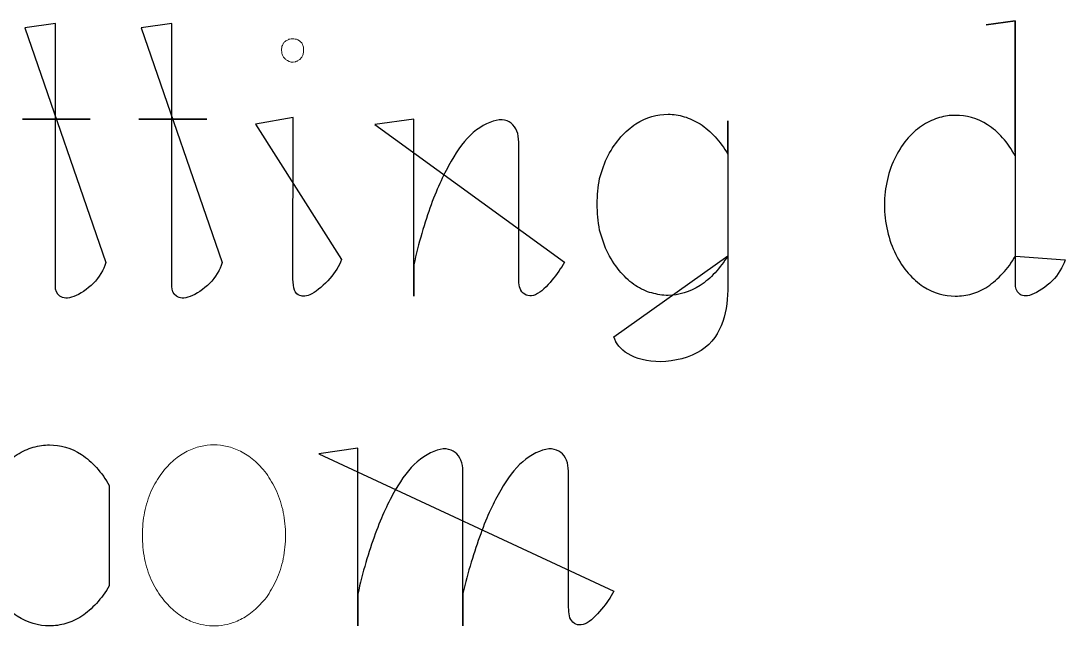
# Model space of a CAD drawing. Header units: centimetres. Extents: x -9.8 to 9.8, y -7 to 7.
# Drawn here: x -6.752 to -5.682, y 4.653 to 5.274 of the extents above; entities that cross this region are included whole.
import ezdxf

# ---------------------------------------------------------------- set-up
doc = ezdxf.new("R2010")
doc.units = ezdxf.units.CM
doc.header["$MEASUREMENT"] = 0
doc.layers.add('Layer 1', color=7, linetype='Continuous')

msp = doc.modelspace()

# ---------------------------------------------------------------- linework, layer by layer
at = {"layer": 'Layer 1', "color": 7}
for points, knots in [([(-6.74821, 5.26697), (-6.74821, 5.26697), (-6.71696, 5.27136), (-6.71696, 5.27136), (-6.71696, 5.27136), (-6.71696, 5.27136), (-6.71696, 5.17344), (-6.71696, 5.17344), (-6.71696, 5.17344), (-6.71696, 5.17344), (-6.68114, 5.17344), (-6.68114, 5.17344), (-6.68114, 5.17344), (-6.68114, 5.17344), (-6.75049, 5.17344), (-6.75049, 5.17344), (-6.75049, 5.17344), (-6.75049, 5.17344), (-6.71696, 5.17344), (-6.71696, 5.17344), (-6.71696, 5.17344), (-6.71696, 5.17344), (-6.71696, 5.0018), (-6.71696, 5.0018), (-6.71696, 5.0018), (-6.71696, 4.99799), (-6.71543, 4.99418), (-6.71238, 4.99188), (-6.71238, 4.99188), (-6.70894, 4.9896), (-6.70439, 4.98902), (-6.69809, 4.99148), (-6.69809, 4.99148), (-6.692, 4.99376), (-6.68417, 4.99891), (-6.67809, 5.005), (-6.67809, 5.005), (-6.672, 5.0113), (-6.6678, 5.01852), (-6.66513, 5.02635), (-6.66513, 5.02635), (-6.66513, 5.02635), (-6.74821, 5.26697), (-6.74821, 5.26697)], [0, 0, 0, 0, 0.0833333, 0.0833333, 0.0833333, 0.0833333, 0.1666667, 0.1666667, 0.1666667, 0.1666667, 0.25, 0.25, 0.25, 0.25, 0.3333333, 0.3333333, 0.3333333, 0.3333333, 0.4166667, 0.4166667, 0.4166667, 0.4166667, 0.5, 0.5, 0.5, 0.5, 0.5833333, 0.5833333, 0.5833333, 0.5833333, 0.6666667, 0.6666667, 0.6666667, 0.6666667, 0.75, 0.75, 0.75, 0.75, 0.8333333, 0.8333333, 0.8333333, 0.8333333, 1, 1, 1, 1]), ([(-6.74821, 5.26697), (-6.74821, 5.26697), (-6.74821, 5.26697), (-6.74821, 5.26697), (-6.74821, 5.26697), (-6.74821, 5.26697), (-6.74821, 5.26697), (-6.74821, 5.26697)], [0, 0, 0, 0, 0.3333333, 0.3333333, 0.3333333, 0.3333333, 1, 1, 1, 1]), ([(-6.62896, 5.26697), (-6.62896, 5.26697), (-6.59771, 5.27136), (-6.59771, 5.27136), (-6.59771, 5.27136), (-6.59771, 5.27136), (-6.59771, 5.17344), (-6.59771, 5.17344), (-6.59771, 5.17344), (-6.59771, 5.17344), (-6.56189, 5.17344), (-6.56189, 5.17344), (-6.56189, 5.17344), (-6.56189, 5.17344), (-6.63142, 5.17344), (-6.63142, 5.17344), (-6.63142, 5.17344), (-6.63142, 5.17344), (-6.59772, 5.17344), (-6.59772, 5.17344), (-6.59772, 5.17344), (-6.59772, 5.17344), (-6.59772, 5.0018), (-6.59772, 5.0018), (-6.59772, 5.0018), (-6.59772, 4.99799), (-6.59619, 4.99418), (-6.59296, 4.99188), (-6.59296, 4.99188), (-6.58973, 4.9896), (-6.58497, 4.98902), (-6.57886, 4.99148), (-6.57886, 4.99148), (-6.57256, 4.99376), (-6.56494, 4.99891), (-6.55886, 5.005), (-6.55886, 5.005), (-6.55277, 5.0113), (-6.54857, 5.01852), (-6.5459, 5.02635), (-6.5459, 5.02635), (-6.5459, 5.02635), (-6.62896, 5.26697), (-6.62896, 5.26697)], [0, 0, 0, 0, 0.0833333, 0.0833333, 0.0833333, 0.0833333, 0.1666667, 0.1666667, 0.1666667, 0.1666667, 0.25, 0.25, 0.25, 0.25, 0.3333333, 0.3333333, 0.3333333, 0.3333333, 0.4166667, 0.4166667, 0.4166667, 0.4166667, 0.5, 0.5, 0.5, 0.5, 0.5833333, 0.5833333, 0.5833333, 0.5833333, 0.6666667, 0.6666667, 0.6666667, 0.6666667, 0.75, 0.75, 0.75, 0.75, 0.8333333, 0.8333333, 0.8333333, 0.8333333, 1, 1, 1, 1]), ([(-6.62896, 5.26697), (-6.62896, 5.26697), (-6.62896, 5.26697), (-6.62896, 5.26697), (-6.62896, 5.26697), (-6.62896, 5.26697), (-6.62896, 5.26697), (-6.62896, 5.26697)], [0, 0, 0, 0, 0.3333333, 0.3333333, 0.3333333, 0.3333333, 1, 1, 1, 1]), ([(-5.73303, 5.03284), (-5.73703, 5.02636), (-5.74142, 5.02027), (-5.74618, 5.01514), (-5.74618, 5.01514), (-5.75094, 5.01001), (-5.75626, 5.00543), (-5.76142, 5.0018), (-5.76142, 5.0018), (-5.76674, 4.99836), (-5.77227, 4.99587), (-5.7778, 4.99418), (-5.7778, 4.99418), (-5.7833, 4.99265), (-5.78883, 4.9919), (-5.79476, 4.9919), (-5.79476, 4.9919), (-5.80563, 4.9919), (-5.81685, 4.99476), (-5.82752, 5.00182), (-5.82752, 5.00182), (-5.83286, 5.00544), (-5.838, 5.00981), (-5.84295, 5.01534), (-5.84295, 5.01534), (-5.84771, 5.02068), (-5.85208, 5.02735), (-5.8557, 5.03476), (-5.8557, 5.03476), (-5.85932, 5.04201), (-5.86237, 5.05019), (-5.86427, 5.05876), (-5.86427, 5.05876), (-5.86618, 5.06754), (-5.86731, 5.07649), (-5.86731, 5.08564), (-5.86731, 5.08564), (-5.86731, 5.0944), (-5.86617, 5.10316), (-5.86427, 5.11154), (-5.86427, 5.11154), (-5.86236, 5.11993), (-5.85969, 5.12792), (-5.8557, 5.13498), (-5.8557, 5.13498), (-5.85208, 5.14241), (-5.84768, 5.14887), (-5.84295, 5.15422), (-5.84295, 5.15422), (-5.83798, 5.15975), (-5.83284, 5.16414), (-5.82734, 5.16756), (-5.82734, 5.16756), (-5.822, 5.171), (-5.81647, 5.17346), (-5.81094, 5.17499), (-5.81094, 5.17499), (-5.80562, 5.17671), (-5.80009, 5.17727), (-5.79475, 5.17727), (-5.79475, 5.17727), (-5.78351, 5.17727), (-5.77226, 5.17441), (-5.7616, 5.16756), (-5.7616, 5.16756), (-5.75626, 5.16415), (-5.75094, 5.15975), (-5.74617, 5.15422), (-5.74617, 5.15422), (-5.74141, 5.14909), (-5.73702, 5.1426), (-5.73342, 5.13575), (-5.73342, 5.13575), (-5.73342, 5.13575), (-5.73323, 5.27423), (-5.73323, 5.27423), (-5.73323, 5.27423), (-5.73323, 5.27423), (-5.76297, 5.27002), (-5.76297, 5.27002), (-5.76297, 5.27002), (-5.76297, 5.27002), (-5.73323, 5.27423), (-5.73323, 5.27423), (-5.73323, 5.27423), (-5.73323, 5.27423), (-5.73304, 5.00449), (-5.73304, 5.00449), (-5.73304, 5.00449), (-5.73304, 5.00068), (-5.73209, 4.99668), (-5.72942, 4.99457), (-5.72942, 4.99457), (-5.72656, 4.99211), (-5.72257, 4.99095), (-5.71627, 4.99343), (-5.71627, 4.99343), (-5.71018, 4.99571), (-5.7018, 5.00124), (-5.6955, 5.00753), (-5.6955, 5.00753), (-5.68902, 5.0138), (-5.68484, 5.02126), (-5.68216, 5.02904), (-5.68216, 5.02904), (-5.68216, 5.02904), (-5.73303, 5.03284), (-5.73303, 5.03284)], [0, 0, 0, 0, 0.0357143, 0.0357143, 0.0357143, 0.0357143, 0.0714286, 0.0714286, 0.0714286, 0.0714286, 0.1071429, 0.1071429, 0.1071429, 0.1071429, 0.1428571, 0.1428571, 0.1428571, 0.1428571, 0.1785714, 0.1785714, 0.1785714, 0.1785714, 0.2142857, 0.2142857, 0.2142857, 0.2142857, 0.25, 0.25, 0.25, 0.25, 0.2857143, 0.2857143, 0.2857143, 0.2857143, 0.3214286, 0.3214286, 0.3214286, 0.3214286, 0.3571429, 0.3571429, 0.3571429, 0.3571429, 0.3928571, 0.3928571, 0.3928571, 0.3928571, 0.4285714, 0.4285714, 0.4285714, 0.4285714, 0.4642857, 0.4642857, 0.4642857, 0.4642857, 0.5, 0.5, 0.5, 0.5, 0.5357143, 0.5357143, 0.5357143, 0.5357143, 0.5714286, 0.5714286, 0.5714286, 0.5714286, 0.6071429, 0.6071429, 0.6071429, 0.6071429, 0.6428571, 0.6428571, 0.6428571, 0.6428571, 0.6785714, 0.6785714, 0.6785714, 0.6785714, 0.7142857, 0.7142857, 0.7142857, 0.7142857, 0.75, 0.75, 0.75, 0.75, 0.7857143, 0.7857143, 0.7857143, 0.7857143, 0.8214286, 0.8214286, 0.8214286, 0.8214286, 0.8571429, 0.8571429, 0.8571429, 0.8571429, 0.8928571, 0.8928571, 0.8928571, 0.8928571, 0.9285714, 0.9285714, 0.9285714, 0.9285714, 1, 1, 1, 1]), ([(-6.51199, 5.16828), (-6.51199, 5.16828), (-6.47333, 5.17513), (-6.47333, 5.17513), (-6.47333, 5.17513), (-6.47333, 5.17513), (-6.47352, 5.00939), (-6.47352, 5.00939), (-6.47352, 5.00939), (-6.47352, 5.00521), (-6.47296, 5.00103), (-6.4718, 4.99796), (-6.4718, 4.99796), (-6.47066, 4.99471), (-6.46894, 4.99338), (-6.46627, 4.99243), (-6.46627, 4.99243), (-6.4636, 4.99148), (-6.45979, 4.99129), (-6.45407, 4.99415), (-6.45407, 4.99415), (-6.44854, 4.99738), (-6.44111, 5.00368), (-6.43579, 5.00997), (-6.43579, 5.00997), (-6.43007, 5.01645), (-6.42626, 5.02272), (-6.42359, 5.02939), (-6.42359, 5.02939), (-6.42359, 5.02939), (-6.51199, 5.16828), (-6.51199, 5.16828)], [0, 0, 0, 0, 0.1111111, 0.1111111, 0.1111111, 0.1111111, 0.2222222, 0.2222222, 0.2222222, 0.2222222, 0.3333333, 0.3333333, 0.3333333, 0.3333333, 0.4444444, 0.4444444, 0.4444444, 0.4444444, 0.5555556, 0.5555556, 0.5555556, 0.5555556, 0.6666667, 0.6666667, 0.6666667, 0.6666667, 0.7777778, 0.7777778, 0.7777778, 0.7777778, 1, 1, 1, 1]), ([(-6.38967, 5.16791), (-6.38967, 5.16791), (-6.34966, 5.17341), (-6.34966, 5.17341), (-6.34966, 5.17341), (-6.34966, 5.17341), (-6.34966, 4.99188), (-6.34966, 4.99188), (-6.34966, 4.99188), (-6.34966, 4.99188), (-6.34966, 5.02387), (-6.34966, 5.02387), (-6.34966, 5.02387), (-6.3449, 5.04596), (-6.33842, 5.06769), (-6.33193, 5.0856), (-6.33193, 5.0856), (-6.32526, 5.1037), (-6.31822, 5.11817), (-6.31135, 5.13037), (-6.31135, 5.13037), (-6.30431, 5.14254), (-6.29743, 5.15228), (-6.28868, 5.15971), (-6.28868, 5.15971), (-6.28011, 5.16693), (-6.27, 5.17188), (-6.26201, 5.17265), (-6.26201, 5.17265), (-6.2542, 5.17342), (-6.24849, 5.16961), (-6.24505, 5.16352), (-6.24505, 5.16352), (-6.24161, 5.15743), (-6.24201, 5.14905), (-6.24201, 5.14066), (-6.24201, 5.14066), (-6.24201, 5.14066), (-6.24201, 5.01207), (-6.24201, 5.01207), (-6.24201, 5.01207), (-6.24201, 5.00635), (-6.24201, 5.00027), (-6.23878, 4.99625), (-6.23878, 4.99625), (-6.23555, 4.99223), (-6.23039, 4.99091), (-6.22486, 4.99339), (-6.22486, 4.99339), (-6.21914, 4.99567), (-6.21324, 5.00215), (-6.20809, 5.00826), (-6.20809, 5.00826), (-6.20294, 5.01437), (-6.19875, 5.02046), (-6.19534, 5.02673), (-6.19534, 5.02673), (-6.19534, 5.02673), (-6.38967, 5.16791), (-6.38967, 5.16791)], [0, 0, 0, 0, 0.0625, 0.0625, 0.0625, 0.0625, 0.125, 0.125, 0.125, 0.125, 0.1875, 0.1875, 0.1875, 0.1875, 0.25, 0.25, 0.25, 0.25, 0.3125, 0.3125, 0.3125, 0.3125, 0.375, 0.375, 0.375, 0.375, 0.4375, 0.4375, 0.4375, 0.4375, 0.5, 0.5, 0.5, 0.5, 0.5625, 0.5625, 0.5625, 0.5625, 0.625, 0.625, 0.625, 0.625, 0.6875, 0.6875, 0.6875, 0.6875, 0.75, 0.75, 0.75, 0.75, 0.8125, 0.8125, 0.8125, 0.8125, 0.875, 0.875, 0.875, 0.875, 1, 1, 1, 1]), ([(-6.14451, 4.95018), (-6.1426, 4.94333), (-6.13803, 4.93722), (-6.13004, 4.93264), (-6.13004, 4.93264), (-6.12205, 4.92788), (-6.11041, 4.92444), (-6.0967, 4.92465), (-6.0967, 4.92465), (-6.08278, 4.92484), (-6.06641, 4.92883), (-6.05498, 4.93627), (-6.05498, 4.93627), (-6.04355, 4.94349), (-6.03725, 4.95418), (-6.03289, 4.9658), (-6.03289, 4.9658), (-6.02889, 4.97742), (-6.02794, 4.99017), (-6.02776, 5.00255), (-6.02776, 5.00255), (-6.02776, 5.00255), (-6.02776, 5.17154), (-6.02776, 5.17154), (-6.02776, 5.17154), (-6.02776, 5.17154), (-6.02776, 5.13744), (-6.02776, 5.13744), (-6.02776, 5.13744), (-6.03157, 5.14392), (-6.03615, 5.15003), (-6.04091, 5.15535), (-6.04091, 5.15535), (-6.04567, 5.16051), (-6.05081, 5.16488), (-6.05615, 5.1685), (-6.05615, 5.1685), (-6.06168, 5.17154), (-6.067, 5.1744), (-6.07253, 5.17593), (-6.07253, 5.17593), (-6.07806, 5.17765), (-6.08359, 5.17842), (-6.08909, 5.17842), (-6.08909, 5.17842), (-6.10012, 5.17842), (-6.11137, 5.17538), (-6.12206, 5.1685), (-6.12206, 5.1685), (-6.1274, 5.16488), (-6.13272, 5.16051), (-6.13749, 5.15516), (-6.13749, 5.15516), (-6.14225, 5.14963), (-6.14662, 5.14336), (-6.15045, 5.13611), (-6.15045, 5.13611), (-6.15407, 5.12889), (-6.15693, 5.12087), (-6.15921, 5.11248), (-6.15921, 5.11248), (-6.16074, 5.10409), (-6.1617, 5.09533), (-6.1617, 5.08639), (-6.1617, 5.08639), (-6.1617, 5.07745), (-6.16075, 5.06848), (-6.15921, 5.05972), (-6.15921, 5.05972), (-6.15693, 5.05115), (-6.15405, 5.04276), (-6.15045, 5.03554), (-6.15045, 5.03554), (-6.14664, 5.02829), (-6.14225, 5.02162), (-6.13749, 5.01628), (-6.13749, 5.01628), (-6.13273, 5.01078), (-6.12757, 5.0062), (-6.12225, 5.00255), (-6.12225, 5.00255), (-6.11712, 4.99932), (-6.1114, 4.99665), (-6.10587, 4.99512), (-6.10587, 4.99512), (-6.10015, 4.99359), (-6.09463, 4.99266), (-6.0891, 4.99266), (-6.0891, 4.99266), (-6.07807, 4.99285), (-6.06701, 4.99589), (-6.05613, 5.00295), (-6.05613, 5.00295), (-6.05079, 5.0062), (-6.04565, 5.01076), (-6.04089, 5.01591), (-6.04089, 5.01591), (-6.03613, 5.02125), (-6.03155, 5.02715), (-6.02774, 5.03324), (-6.02774, 5.03324), (-6.02774, 5.03324), (-6.14451, 4.95018), (-6.14451, 4.95018)], [0, 0, 0, 0, 0.037037, 0.037037, 0.037037, 0.037037, 0.0740741, 0.0740741, 0.0740741, 0.0740741, 0.1111111, 0.1111111, 0.1111111, 0.1111111, 0.1481481, 0.1481481, 0.1481481, 0.1481481, 0.1851852, 0.1851852, 0.1851852, 0.1851852, 0.2222222, 0.2222222, 0.2222222, 0.2222222, 0.2592593, 0.2592593, 0.2592593, 0.2592593, 0.2962963, 0.2962963, 0.2962963, 0.2962963, 0.3333333, 0.3333333, 0.3333333, 0.3333333, 0.3703704, 0.3703704, 0.3703704, 0.3703704, 0.4074074, 0.4074074, 0.4074074, 0.4074074, 0.4444444, 0.4444444, 0.4444444, 0.4444444, 0.4814815, 0.4814815, 0.4814815, 0.4814815, 0.5185185, 0.5185185, 0.5185185, 0.5185185, 0.5555556, 0.5555556, 0.5555556, 0.5555556, 0.5925926, 0.5925926, 0.5925926, 0.5925926, 0.6296296, 0.6296296, 0.6296296, 0.6296296, 0.6666667, 0.6666667, 0.6666667, 0.6666667, 0.7037037, 0.7037037, 0.7037037, 0.7037037, 0.7407407, 0.7407407, 0.7407407, 0.7407407, 0.7777778, 0.7777778, 0.7777778, 0.7777778, 0.8148148, 0.8148148, 0.8148148, 0.8148148, 0.8518519, 0.8518519, 0.8518519, 0.8518519, 0.8888889, 0.8888889, 0.8888889, 0.8888889, 0.9259259, 0.9259259, 0.9259259, 0.9259259, 1, 1, 1, 1]), ([(-6.51199, 5.16828), (-6.51199, 5.16828), (-6.51199, 5.16828), (-6.51199, 5.16828), (-6.51199, 5.16828), (-6.51199, 5.16828), (-6.51199, 5.16828), (-6.51199, 5.16828)], [0, 0, 0, 0, 0.3333333, 0.3333333, 0.3333333, 0.3333333, 1, 1, 1, 1]), ([(-6.38967, 5.16791), (-6.38967, 5.16791), (-6.38967, 5.16791), (-6.38967, 5.16791), (-6.38967, 5.16791), (-6.38967, 5.16791), (-6.38967, 5.16791), (-6.38967, 5.16791)], [0, 0, 0, 0, 0.3333333, 0.3333333, 0.3333333, 0.3333333, 1, 1, 1, 1]), ([(-5.73303, 5.03284), (-5.73303, 5.03284), (-5.73303, 5.03284), (-5.73303, 5.03284), (-5.73303, 5.03284), (-5.73303, 5.03284), (-5.73303, 5.03284), (-5.73303, 5.03284)], [0, 0, 0, 0, 0.3333333, 0.3333333, 0.3333333, 0.3333333, 1, 1, 1, 1]), ([(-6.14451, 4.95018), (-6.14451, 4.95018), (-6.14451, 4.95018), (-6.14451, 4.95018), (-6.14451, 4.95018), (-6.14451, 4.95018), (-6.14451, 4.95018), (-6.14451, 4.95018)], [0, 0, 0, 0, 0.3333333, 0.3333333, 0.3333333, 0.3333333, 1, 1, 1, 1]), ([(-6.66172, 4.79757), (-6.66534, 4.80424), (-6.66992, 4.81072), (-6.67487, 4.81606), (-6.67487, 4.81606), (-6.67963, 4.82138), (-6.68479, 4.82577), (-6.69011, 4.8294), (-6.69011, 4.8294), (-6.70077, 4.83607), (-6.71202, 4.83932), (-6.72308, 4.83932), (-6.72308, 4.83932), (-6.7284, 4.83932), (-6.73393, 4.83837), (-6.73964, 4.83683), (-6.73964, 4.83683), (-6.74517, 4.8353), (-6.75049, 4.83262), (-6.75602, 4.8294), (-6.75602, 4.8294), (-6.76134, 4.82578), (-6.7665, 4.82138), (-6.77126, 4.81606), (-6.77126, 4.81606), (-6.77602, 4.81053), (-6.78041, 4.80405), (-6.78422, 4.79701), (-6.78422, 4.79701), (-6.78784, 4.78979), (-6.7907, 4.78158), (-6.79298, 4.7732), (-6.79298, 4.7732), (-6.7947, 4.765), (-6.79547, 4.75624), (-6.79547, 4.74711), (-6.79547, 4.74711), (-6.79547, 4.73833), (-6.79452, 4.72938), (-6.79298, 4.72063), (-6.79298, 4.72063), (-6.7907, 4.71206), (-6.78785, 4.70386), (-6.78422, 4.69642), (-6.78422, 4.69642), (-6.78041, 4.68899), (-6.77602, 4.68253), (-6.77126, 4.677), (-6.77126, 4.677), (-6.7665, 4.6715), (-6.76134, 4.6671), (-6.75602, 4.66366), (-6.75602, 4.66366), (-6.74517, 4.65681), (-6.73411, 4.65358), (-6.72305, 4.65358), (-6.72305, 4.65358), (-6.71752, 4.65358), (-6.71181, 4.65453), (-6.70628, 4.65604), (-6.70628, 4.65604), (-6.70075, 4.65776), (-6.69541, 4.66004), (-6.6899, 4.66366), (-6.6899, 4.66366), (-6.68458, 4.6671), (-6.67961, 4.67165), (-6.67485, 4.67681), (-6.67485, 4.67681), (-6.6699, 4.68213), (-6.66551, 4.68824), (-6.6617, 4.69472), (-6.6617, 4.69472), (-6.6617, 4.69472), (-6.66172, 4.79757), (-6.66172, 4.79757)], [0, 0, 0, 0, 0.05, 0.05, 0.05, 0.05, 0.1, 0.1, 0.1, 0.1, 0.15, 0.15, 0.15, 0.15, 0.2, 0.2, 0.2, 0.2, 0.25, 0.25, 0.25, 0.25, 0.3, 0.3, 0.3, 0.3, 0.35, 0.35, 0.35, 0.35, 0.4, 0.4, 0.4, 0.4, 0.45, 0.45, 0.45, 0.45, 0.5, 0.5, 0.5, 0.5, 0.55, 0.55, 0.55, 0.55, 0.6, 0.6, 0.6, 0.6, 0.65, 0.65, 0.65, 0.65, 0.7, 0.7, 0.7, 0.7, 0.75, 0.75, 0.75, 0.75, 0.8, 0.8, 0.8, 0.8, 0.85, 0.85, 0.85, 0.85, 0.9, 0.9, 0.9, 0.9, 1, 1, 1, 1]), ([(-6.44704, 4.83017), (-6.44704, 4.83017), (-6.40703, 4.83589), (-6.40703, 4.83589), (-6.40703, 4.83589), (-6.40703, 4.83589), (-6.40703, 4.65359), (-6.40703, 4.65359), (-6.40703, 4.65359), (-6.40703, 4.65359), (-6.40703, 4.68635), (-6.40703, 4.68635), (-6.40703, 4.68635), (-6.40227, 4.70844), (-6.39579, 4.72979), (-6.38912, 4.74808), (-6.38912, 4.74808), (-6.38264, 4.76618), (-6.3756, 4.78065), (-6.36872, 4.79285), (-6.36872, 4.79285), (-6.36168, 4.80502), (-6.35462, 4.81476), (-6.34605, 4.82201), (-6.34605, 4.82201), (-6.33748, 4.82944), (-6.32737, 4.83439), (-6.31938, 4.83516), (-6.31938, 4.83516), (-6.31157, 4.83556), (-6.30586, 4.83212), (-6.30242, 4.82582), (-6.30242, 4.82582), (-6.29898, 4.81992), (-6.29919, 4.81135), (-6.29938, 4.80333), (-6.29938, 4.80333), (-6.29938, 4.80333), (-6.29938, 4.6536), (-6.29938, 4.6536), (-6.29938, 4.6536), (-6.29938, 4.6536), (-6.29938, 4.68694), (-6.29938, 4.68694), (-6.29938, 4.68694), (-6.29425, 4.70866), (-6.28776, 4.73017), (-6.2811, 4.74809), (-6.2811, 4.74809), (-6.27462, 4.76619), (-6.26758, 4.78066), (-6.26052, 4.79286), (-6.26052, 4.79286), (-6.25367, 4.80503), (-6.2466, 4.81477), (-6.23803, 4.82202), (-6.23803, 4.82202), (-6.22946, 4.82945), (-6.21917, 4.8344), (-6.21136, 4.83517), (-6.21136, 4.83517), (-6.20355, 4.83557), (-6.19765, 4.83213), (-6.19421, 4.82583), (-6.19421, 4.82583), (-6.19077, 4.81993), (-6.19098, 4.81136), (-6.19098, 4.80334), (-6.19098, 4.80334), (-6.19098, 4.80334), (-6.19098, 4.67475), (-6.19098, 4.67475), (-6.19098, 4.67475), (-6.19098, 4.66903), (-6.19098, 4.66258), (-6.18773, 4.65877), (-6.18773, 4.65877), (-6.18469, 4.65477), (-6.17974, 4.65343), (-6.17402, 4.65573), (-6.17402, 4.65573), (-6.16849, 4.65819), (-6.1624, 4.66449), (-6.15725, 4.67078), (-6.15725, 4.67078), (-6.15212, 4.67687), (-6.1481, 4.68279), (-6.14468, 4.68925), (-6.14468, 4.68925), (-6.14468, 4.68925), (-6.44704, 4.83017), (-6.44704, 4.83017)], [0, 0, 0, 0, 0.0416667, 0.0416667, 0.0416667, 0.0416667, 0.0833333, 0.0833333, 0.0833333, 0.0833333, 0.125, 0.125, 0.125, 0.125, 0.1666667, 0.1666667, 0.1666667, 0.1666667, 0.2083333, 0.2083333, 0.2083333, 0.2083333, 0.25, 0.25, 0.25, 0.25, 0.2916667, 0.2916667, 0.2916667, 0.2916667, 0.3333333, 0.3333333, 0.3333333, 0.3333333, 0.375, 0.375, 0.375, 0.375, 0.4166667, 0.4166667, 0.4166667, 0.4166667, 0.4583333, 0.4583333, 0.4583333, 0.4583333, 0.5, 0.5, 0.5, 0.5, 0.5416667, 0.5416667, 0.5416667, 0.5416667, 0.5833333, 0.5833333, 0.5833333, 0.5833333, 0.625, 0.625, 0.625, 0.625, 0.6666667, 0.6666667, 0.6666667, 0.6666667, 0.7083333, 0.7083333, 0.7083333, 0.7083333, 0.75, 0.75, 0.75, 0.75, 0.7916667, 0.7916667, 0.7916667, 0.7916667, 0.8333333, 0.8333333, 0.8333333, 0.8333333, 0.875, 0.875, 0.875, 0.875, 0.9166667, 0.9166667, 0.9166667, 0.9166667, 1, 1, 1, 1]), ([(-6.44704, 4.83017), (-6.44704, 4.83017), (-6.44704, 4.83017), (-6.44704, 4.83017), (-6.44704, 4.83017), (-6.44704, 4.83017), (-6.44704, 4.83017), (-6.44704, 4.83017)], [0, 0, 0, 0, 0.3333333, 0.3333333, 0.3333333, 0.3333333, 1, 1, 1, 1]), ([(-6.66172, 4.79757), (-6.66172, 4.79757), (-6.66172, 4.79757), (-6.66172, 4.79757), (-6.66172, 4.79757), (-6.66172, 4.79757), (-6.66172, 4.79757), (-6.66172, 4.79757)], [0, 0, 0, 0, 0.3333333, 0.3333333, 0.3333333, 0.3333333, 1, 1, 1, 1])]:
    msp.add_open_spline(points, degree=3, knots=knots, dxfattribs=at)
at = {"layer": 'Layer 1', "color": 9, "lineweight": 0}
for points, knots in [([(-6.74821, 5.26697), (-6.74821, 5.26697), (-6.71696, 5.27136), (-6.71696, 5.27136), (-6.71696, 5.27136), (-6.71696, 5.27136), (-6.71696, 5.17344), (-6.71696, 5.17344), (-6.71696, 5.17344), (-6.71696, 5.17344), (-6.68114, 5.17344), (-6.68114, 5.17344), (-6.68114, 5.17344), (-6.68114, 5.17344), (-6.75049, 5.17344), (-6.75049, 5.17344), (-6.75049, 5.17344), (-6.75049, 5.17344), (-6.71696, 5.17344), (-6.71696, 5.17344), (-6.71696, 5.17344), (-6.71696, 5.17344), (-6.71696, 5.0018), (-6.71696, 5.0018), (-6.71696, 5.0018), (-6.71696, 4.99799), (-6.71543, 4.99418), (-6.71238, 4.99188), (-6.71238, 4.99188), (-6.70894, 4.9896), (-6.70439, 4.98902), (-6.69809, 4.99148), (-6.69809, 4.99148), (-6.692, 4.99376), (-6.68417, 4.99891), (-6.67809, 5.005), (-6.67809, 5.005), (-6.672, 5.0113), (-6.6678, 5.01852), (-6.66513, 5.02635)], [0, 0, 0, 0, 0.0909091, 0.0909091, 0.0909091, 0.0909091, 0.1818182, 0.1818182, 0.1818182, 0.1818182, 0.2727273, 0.2727273, 0.2727273, 0.2727273, 0.3636364, 0.3636364, 0.3636364, 0.3636364, 0.4545455, 0.4545455, 0.4545455, 0.4545455, 0.5454545, 0.5454545, 0.5454545, 0.5454545, 0.6363636, 0.6363636, 0.6363636, 0.6363636, 0.7272727, 0.7272727, 0.7272727, 0.7272727, 0.8181818, 0.8181818, 0.8181818, 0.8181818, 1, 1, 1, 1]), ([(-6.74821, 5.26697), (-6.74821, 5.26697), (-6.74821, 5.26697), (-6.74821, 5.26697), (-6.74821, 5.26697), (-6.74821, 5.26697), (-6.74821, 5.26697), (-6.74821, 5.26697)], [0, 0, 0, 0, 0.3333333, 0.3333333, 0.3333333, 0.3333333, 1, 1, 1, 1]), ([(-6.62896, 5.26697), (-6.62896, 5.26697), (-6.59771, 5.27136), (-6.59771, 5.27136), (-6.59771, 5.27136), (-6.59771, 5.27136), (-6.59771, 5.17344), (-6.59771, 5.17344), (-6.59771, 5.17344), (-6.59771, 5.17344), (-6.56189, 5.17344), (-6.56189, 5.17344), (-6.56189, 5.17344), (-6.56189, 5.17344), (-6.63142, 5.17344), (-6.63142, 5.17344), (-6.63142, 5.17344), (-6.63142, 5.17344), (-6.59772, 5.17344), (-6.59772, 5.17344), (-6.59772, 5.17344), (-6.59772, 5.17344), (-6.59772, 5.0018), (-6.59772, 5.0018), (-6.59772, 5.0018), (-6.59772, 4.99799), (-6.59619, 4.99418), (-6.59296, 4.99188), (-6.59296, 4.99188), (-6.58973, 4.9896), (-6.58497, 4.98902), (-6.57886, 4.99148), (-6.57886, 4.99148), (-6.57256, 4.99376), (-6.56494, 4.99891), (-6.55886, 5.005), (-6.55886, 5.005), (-6.55277, 5.0113), (-6.54857, 5.01852), (-6.5459, 5.02635)], [0, 0, 0, 0, 0.0909091, 0.0909091, 0.0909091, 0.0909091, 0.1818182, 0.1818182, 0.1818182, 0.1818182, 0.2727273, 0.2727273, 0.2727273, 0.2727273, 0.3636364, 0.3636364, 0.3636364, 0.3636364, 0.4545455, 0.4545455, 0.4545455, 0.4545455, 0.5454545, 0.5454545, 0.5454545, 0.5454545, 0.6363636, 0.6363636, 0.6363636, 0.6363636, 0.7272727, 0.7272727, 0.7272727, 0.7272727, 0.8181818, 0.8181818, 0.8181818, 0.8181818, 1, 1, 1, 1]), ([(-6.62896, 5.26697), (-6.62896, 5.26697), (-6.62896, 5.26697), (-6.62896, 5.26697), (-6.62896, 5.26697), (-6.62896, 5.26697), (-6.62896, 5.26697), (-6.62896, 5.26697)], [0, 0, 0, 0, 0.3333333, 0.3333333, 0.3333333, 0.3333333, 1, 1, 1, 1]), ([(-5.73303, 5.03284), (-5.73703, 5.02636), (-5.74142, 5.02027), (-5.74618, 5.01514), (-5.74618, 5.01514), (-5.75094, 5.01001), (-5.75626, 5.00543), (-5.76142, 5.0018), (-5.76142, 5.0018), (-5.76674, 4.99836), (-5.77227, 4.99587), (-5.7778, 4.99418), (-5.7778, 4.99418), (-5.7833, 4.99265), (-5.78883, 4.9919), (-5.79476, 4.9919), (-5.79476, 4.9919), (-5.80563, 4.9919), (-5.81685, 4.99476), (-5.82752, 5.00182), (-5.82752, 5.00182), (-5.83286, 5.00544), (-5.838, 5.00981), (-5.84295, 5.01534), (-5.84295, 5.01534), (-5.84771, 5.02068), (-5.85208, 5.02735), (-5.8557, 5.03476), (-5.8557, 5.03476), (-5.85932, 5.04201), (-5.86237, 5.05019), (-5.86427, 5.05876), (-5.86427, 5.05876), (-5.86618, 5.06754), (-5.86731, 5.07649), (-5.86731, 5.08564), (-5.86731, 5.08564), (-5.86731, 5.0944), (-5.86617, 5.10316), (-5.86427, 5.11154), (-5.86427, 5.11154), (-5.86236, 5.11993), (-5.85969, 5.12792), (-5.8557, 5.13498), (-5.8557, 5.13498), (-5.85208, 5.14241), (-5.84768, 5.14887), (-5.84295, 5.15422), (-5.84295, 5.15422), (-5.83798, 5.15975), (-5.83284, 5.16414), (-5.82734, 5.16756), (-5.82734, 5.16756), (-5.822, 5.171), (-5.81647, 5.17346), (-5.81094, 5.17499), (-5.81094, 5.17499), (-5.80562, 5.17671), (-5.80009, 5.17727), (-5.79475, 5.17727), (-5.79475, 5.17727), (-5.78351, 5.17727), (-5.77226, 5.17441), (-5.7616, 5.16756), (-5.7616, 5.16756), (-5.75626, 5.16415), (-5.75094, 5.15975), (-5.74617, 5.15422), (-5.74617, 5.15422), (-5.74141, 5.14909), (-5.73702, 5.1426), (-5.73342, 5.13575), (-5.73342, 5.13575), (-5.73342, 5.13575), (-5.73323, 5.27423), (-5.73323, 5.27423), (-5.73323, 5.27423), (-5.73323, 5.27423), (-5.76297, 5.27002), (-5.76297, 5.27002), (-5.76297, 5.27002), (-5.76297, 5.27002), (-5.73323, 5.27423), (-5.73323, 5.27423), (-5.73323, 5.27423), (-5.73323, 5.27423), (-5.73304, 5.00449), (-5.73304, 5.00449), (-5.73304, 5.00449), (-5.73304, 5.00068), (-5.73209, 4.99668), (-5.72942, 4.99457), (-5.72942, 4.99457), (-5.72656, 4.99211), (-5.72257, 4.99095), (-5.71627, 4.99343), (-5.71627, 4.99343), (-5.71018, 4.99571), (-5.7018, 5.00124), (-5.6955, 5.00753), (-5.6955, 5.00753), (-5.68902, 5.0138), (-5.68484, 5.02126), (-5.68216, 5.02904)], [0, 0, 0, 0, 0.037037, 0.037037, 0.037037, 0.037037, 0.0740741, 0.0740741, 0.0740741, 0.0740741, 0.1111111, 0.1111111, 0.1111111, 0.1111111, 0.1481481, 0.1481481, 0.1481481, 0.1481481, 0.1851852, 0.1851852, 0.1851852, 0.1851852, 0.2222222, 0.2222222, 0.2222222, 0.2222222, 0.2592593, 0.2592593, 0.2592593, 0.2592593, 0.2962963, 0.2962963, 0.2962963, 0.2962963, 0.3333333, 0.3333333, 0.3333333, 0.3333333, 0.3703704, 0.3703704, 0.3703704, 0.3703704, 0.4074074, 0.4074074, 0.4074074, 0.4074074, 0.4444444, 0.4444444, 0.4444444, 0.4444444, 0.4814815, 0.4814815, 0.4814815, 0.4814815, 0.5185185, 0.5185185, 0.5185185, 0.5185185, 0.5555556, 0.5555556, 0.5555556, 0.5555556, 0.5925926, 0.5925926, 0.5925926, 0.5925926, 0.6296296, 0.6296296, 0.6296296, 0.6296296, 0.6666667, 0.6666667, 0.6666667, 0.6666667, 0.7037037, 0.7037037, 0.7037037, 0.7037037, 0.7407407, 0.7407407, 0.7407407, 0.7407407, 0.7777778, 0.7777778, 0.7777778, 0.7777778, 0.8148148, 0.8148148, 0.8148148, 0.8148148, 0.8518519, 0.8518519, 0.8518519, 0.8518519, 0.8888889, 0.8888889, 0.8888889, 0.8888889, 0.9259259, 0.9259259, 0.9259259, 0.9259259, 1, 1, 1, 1]), ([(-6.51199, 5.16828), (-6.51199, 5.16828), (-6.47333, 5.17513), (-6.47333, 5.17513), (-6.47333, 5.17513), (-6.47333, 5.17513), (-6.47352, 5.00939), (-6.47352, 5.00939), (-6.47352, 5.00939), (-6.47352, 5.00521), (-6.47296, 5.00103), (-6.4718, 4.99796), (-6.4718, 4.99796), (-6.47066, 4.99471), (-6.46894, 4.99338), (-6.46627, 4.99243), (-6.46627, 4.99243), (-6.4636, 4.99148), (-6.45979, 4.99129), (-6.45407, 4.99415), (-6.45407, 4.99415), (-6.44854, 4.99738), (-6.44111, 5.00368), (-6.43579, 5.00997), (-6.43579, 5.00997), (-6.43007, 5.01645), (-6.42626, 5.02272), (-6.42359, 5.02939)], [0, 0, 0, 0, 0.125, 0.125, 0.125, 0.125, 0.25, 0.25, 0.25, 0.25, 0.375, 0.375, 0.375, 0.375, 0.5, 0.5, 0.5, 0.5, 0.625, 0.625, 0.625, 0.625, 0.75, 0.75, 0.75, 0.75, 1, 1, 1, 1]), ([(-6.38967, 5.16791), (-6.38967, 5.16791), (-6.34966, 5.17341), (-6.34966, 5.17341), (-6.34966, 5.17341), (-6.34966, 5.17341), (-6.34966, 4.99188), (-6.34966, 4.99188), (-6.34966, 4.99188), (-6.34966, 4.99188), (-6.34966, 5.02387), (-6.34966, 5.02387), (-6.34966, 5.02387), (-6.3449, 5.04596), (-6.33842, 5.06769), (-6.33193, 5.0856), (-6.33193, 5.0856), (-6.32526, 5.1037), (-6.31822, 5.11817), (-6.31135, 5.13037), (-6.31135, 5.13037), (-6.30431, 5.14254), (-6.29743, 5.15228), (-6.28868, 5.15971), (-6.28868, 5.15971), (-6.28011, 5.16693), (-6.27, 5.17188), (-6.26201, 5.17265), (-6.26201, 5.17265), (-6.2542, 5.17342), (-6.24849, 5.16961), (-6.24505, 5.16352), (-6.24505, 5.16352), (-6.24161, 5.15743), (-6.24201, 5.14905), (-6.24201, 5.14066), (-6.24201, 5.14066), (-6.24201, 5.14066), (-6.24201, 5.01207), (-6.24201, 5.01207), (-6.24201, 5.01207), (-6.24201, 5.00635), (-6.24201, 5.00027), (-6.23878, 4.99625), (-6.23878, 4.99625), (-6.23555, 4.99223), (-6.23039, 4.99091), (-6.22486, 4.99339), (-6.22486, 4.99339), (-6.21914, 4.99567), (-6.21324, 5.00215), (-6.20809, 5.00826), (-6.20809, 5.00826), (-6.20294, 5.01437), (-6.19875, 5.02046), (-6.19534, 5.02673)], [0, 0, 0, 0, 0.0666667, 0.0666667, 0.0666667, 0.0666667, 0.1333333, 0.1333333, 0.1333333, 0.1333333, 0.2, 0.2, 0.2, 0.2, 0.2666667, 0.2666667, 0.2666667, 0.2666667, 0.3333333, 0.3333333, 0.3333333, 0.3333333, 0.4, 0.4, 0.4, 0.4, 0.4666667, 0.4666667, 0.4666667, 0.4666667, 0.5333333, 0.5333333, 0.5333333, 0.5333333, 0.6, 0.6, 0.6, 0.6, 0.6666667, 0.6666667, 0.6666667, 0.6666667, 0.7333333, 0.7333333, 0.7333333, 0.7333333, 0.8, 0.8, 0.8, 0.8, 0.8666667, 0.8666667, 0.8666667, 0.8666667, 1, 1, 1, 1]), ([(-6.14451, 4.95018), (-6.1426, 4.94333), (-6.13803, 4.93722), (-6.13004, 4.93264), (-6.13004, 4.93264), (-6.12205, 4.92788), (-6.11041, 4.92444), (-6.0967, 4.92465), (-6.0967, 4.92465), (-6.08278, 4.92484), (-6.06641, 4.92883), (-6.05498, 4.93627), (-6.05498, 4.93627), (-6.04355, 4.94349), (-6.03725, 4.95418), (-6.03289, 4.9658), (-6.03289, 4.9658), (-6.02889, 4.97742), (-6.02794, 4.99017), (-6.02776, 5.00255), (-6.02776, 5.00255), (-6.02776, 5.00255), (-6.02776, 5.17154), (-6.02776, 5.17154), (-6.02776, 5.17154), (-6.02776, 5.17154), (-6.02776, 5.13744), (-6.02776, 5.13744), (-6.02776, 5.13744), (-6.03157, 5.14392), (-6.03615, 5.15003), (-6.04091, 5.15535), (-6.04091, 5.15535), (-6.04567, 5.16051), (-6.05081, 5.16488), (-6.05615, 5.1685), (-6.05615, 5.1685), (-6.06168, 5.17154), (-6.067, 5.1744), (-6.07253, 5.17593), (-6.07253, 5.17593), (-6.07806, 5.17765), (-6.08359, 5.17842), (-6.08909, 5.17842), (-6.08909, 5.17842), (-6.10012, 5.17842), (-6.11137, 5.17538), (-6.12206, 5.1685), (-6.12206, 5.1685), (-6.1274, 5.16488), (-6.13272, 5.16051), (-6.13749, 5.15516), (-6.13749, 5.15516), (-6.14225, 5.14963), (-6.14662, 5.14336), (-6.15045, 5.13611), (-6.15045, 5.13611), (-6.15407, 5.12889), (-6.15693, 5.12087), (-6.15921, 5.11248), (-6.15921, 5.11248), (-6.16074, 5.10409), (-6.1617, 5.09533), (-6.1617, 5.08639), (-6.1617, 5.08639), (-6.1617, 5.07745), (-6.16075, 5.06848), (-6.15921, 5.05972), (-6.15921, 5.05972), (-6.15693, 5.05115), (-6.15405, 5.04276), (-6.15045, 5.03554), (-6.15045, 5.03554), (-6.14664, 5.02829), (-6.14225, 5.02162), (-6.13749, 5.01628), (-6.13749, 5.01628), (-6.13273, 5.01078), (-6.12757, 5.0062), (-6.12225, 5.00255), (-6.12225, 5.00255), (-6.11712, 4.99932), (-6.1114, 4.99665), (-6.10587, 4.99512), (-6.10587, 4.99512), (-6.10015, 4.99359), (-6.09463, 4.99266), (-6.0891, 4.99266), (-6.0891, 4.99266), (-6.07807, 4.99285), (-6.06701, 4.99589), (-6.05613, 5.00295), (-6.05613, 5.00295), (-6.05079, 5.0062), (-6.04565, 5.01076), (-6.04089, 5.01591), (-6.04089, 5.01591), (-6.03613, 5.02125), (-6.03155, 5.02715), (-6.02774, 5.03324)], [0, 0, 0, 0, 0.0384615, 0.0384615, 0.0384615, 0.0384615, 0.0769231, 0.0769231, 0.0769231, 0.0769231, 0.1153846, 0.1153846, 0.1153846, 0.1153846, 0.1538462, 0.1538462, 0.1538462, 0.1538462, 0.1923077, 0.1923077, 0.1923077, 0.1923077, 0.2307692, 0.2307692, 0.2307692, 0.2307692, 0.2692308, 0.2692308, 0.2692308, 0.2692308, 0.3076923, 0.3076923, 0.3076923, 0.3076923, 0.3461538, 0.3461538, 0.3461538, 0.3461538, 0.3846154, 0.3846154, 0.3846154, 0.3846154, 0.4230769, 0.4230769, 0.4230769, 0.4230769, 0.4615385, 0.4615385, 0.4615385, 0.4615385, 0.5, 0.5, 0.5, 0.5, 0.5384615, 0.5384615, 0.5384615, 0.5384615, 0.5769231, 0.5769231, 0.5769231, 0.5769231, 0.6153846, 0.6153846, 0.6153846, 0.6153846, 0.6538462, 0.6538462, 0.6538462, 0.6538462, 0.6923077, 0.6923077, 0.6923077, 0.6923077, 0.7307692, 0.7307692, 0.7307692, 0.7307692, 0.7692308, 0.7692308, 0.7692308, 0.7692308, 0.8076923, 0.8076923, 0.8076923, 0.8076923, 0.8461538, 0.8461538, 0.8461538, 0.8461538, 0.8846154, 0.8846154, 0.8846154, 0.8846154, 0.9230769, 0.9230769, 0.9230769, 0.9230769, 1, 1, 1, 1]), ([(-6.51199, 5.16828), (-6.51199, 5.16828), (-6.51199, 5.16828), (-6.51199, 5.16828), (-6.51199, 5.16828), (-6.51199, 5.16828), (-6.51199, 5.16828), (-6.51199, 5.16828)], [0, 0, 0, 0, 0.3333333, 0.3333333, 0.3333333, 0.3333333, 1, 1, 1, 1]), ([(-6.38967, 5.16791), (-6.38967, 5.16791), (-6.38967, 5.16791), (-6.38967, 5.16791), (-6.38967, 5.16791), (-6.38967, 5.16791), (-6.38967, 5.16791), (-6.38967, 5.16791)], [0, 0, 0, 0, 0.3333333, 0.3333333, 0.3333333, 0.3333333, 1, 1, 1, 1]), ([(-5.73303, 5.03284), (-5.73303, 5.03284), (-5.73303, 5.03284), (-5.73303, 5.03284), (-5.73303, 5.03284), (-5.73303, 5.03284), (-5.73303, 5.03284), (-5.73303, 5.03284)], [0, 0, 0, 0, 0.3333333, 0.3333333, 0.3333333, 0.3333333, 1, 1, 1, 1]), ([(-6.14451, 4.95018), (-6.14451, 4.95018), (-6.14451, 4.95018), (-6.14451, 4.95018), (-6.14451, 4.95018), (-6.14451, 4.95018), (-6.14451, 4.95018), (-6.14451, 4.95018)], [0, 0, 0, 0, 0.3333333, 0.3333333, 0.3333333, 0.3333333, 1, 1, 1, 1]), ([(-6.66172, 4.79757), (-6.66534, 4.80424), (-6.66992, 4.81072), (-6.67487, 4.81606), (-6.67487, 4.81606), (-6.67963, 4.82138), (-6.68479, 4.82577), (-6.69011, 4.8294), (-6.69011, 4.8294), (-6.70077, 4.83607), (-6.71202, 4.83932), (-6.72308, 4.83932), (-6.72308, 4.83932), (-6.7284, 4.83932), (-6.73393, 4.83837), (-6.73964, 4.83683), (-6.73964, 4.83683), (-6.74517, 4.8353), (-6.75049, 4.83262), (-6.75602, 4.8294), (-6.75602, 4.8294), (-6.76134, 4.82578), (-6.7665, 4.82138), (-6.77126, 4.81606), (-6.77126, 4.81606), (-6.77602, 4.81053), (-6.78041, 4.80405), (-6.78422, 4.79701), (-6.78422, 4.79701), (-6.78784, 4.78979), (-6.7907, 4.78158), (-6.79298, 4.7732), (-6.79298, 4.7732), (-6.7947, 4.765), (-6.79547, 4.75624), (-6.79547, 4.74711), (-6.79547, 4.74711), (-6.79547, 4.73833), (-6.79452, 4.72938), (-6.79298, 4.72063), (-6.79298, 4.72063), (-6.7907, 4.71206), (-6.78785, 4.70386), (-6.78422, 4.69642), (-6.78422, 4.69642), (-6.78041, 4.68899), (-6.77602, 4.68253), (-6.77126, 4.677), (-6.77126, 4.677), (-6.7665, 4.6715), (-6.76134, 4.6671), (-6.75602, 4.66366), (-6.75602, 4.66366), (-6.74517, 4.65681), (-6.73411, 4.65358), (-6.72305, 4.65358), (-6.72305, 4.65358), (-6.71752, 4.65358), (-6.71181, 4.65453), (-6.70628, 4.65604), (-6.70628, 4.65604), (-6.70075, 4.65776), (-6.69541, 4.66004), (-6.6899, 4.66366), (-6.6899, 4.66366), (-6.68458, 4.6671), (-6.67961, 4.67165), (-6.67485, 4.67681), (-6.67485, 4.67681), (-6.6699, 4.68213), (-6.66551, 4.68824), (-6.6617, 4.69472)], [0, 0, 0, 0, 0.0526316, 0.0526316, 0.0526316, 0.0526316, 0.1052632, 0.1052632, 0.1052632, 0.1052632, 0.1578947, 0.1578947, 0.1578947, 0.1578947, 0.2105263, 0.2105263, 0.2105263, 0.2105263, 0.2631579, 0.2631579, 0.2631579, 0.2631579, 0.3157895, 0.3157895, 0.3157895, 0.3157895, 0.3684211, 0.3684211, 0.3684211, 0.3684211, 0.4210526, 0.4210526, 0.4210526, 0.4210526, 0.4736842, 0.4736842, 0.4736842, 0.4736842, 0.5263158, 0.5263158, 0.5263158, 0.5263158, 0.5789474, 0.5789474, 0.5789474, 0.5789474, 0.6315789, 0.6315789, 0.6315789, 0.6315789, 0.6842105, 0.6842105, 0.6842105, 0.6842105, 0.7368421, 0.7368421, 0.7368421, 0.7368421, 0.7894737, 0.7894737, 0.7894737, 0.7894737, 0.8421053, 0.8421053, 0.8421053, 0.8421053, 0.8947368, 0.8947368, 0.8947368, 0.8947368, 1, 1, 1, 1]), ([(-6.44704, 4.83017), (-6.44704, 4.83017), (-6.40703, 4.83589), (-6.40703, 4.83589), (-6.40703, 4.83589), (-6.40703, 4.83589), (-6.40703, 4.65359), (-6.40703, 4.65359), (-6.40703, 4.65359), (-6.40703, 4.65359), (-6.40703, 4.68635), (-6.40703, 4.68635), (-6.40703, 4.68635), (-6.40227, 4.70844), (-6.39579, 4.72979), (-6.38912, 4.74808), (-6.38912, 4.74808), (-6.38264, 4.76618), (-6.3756, 4.78065), (-6.36872, 4.79285), (-6.36872, 4.79285), (-6.36168, 4.80502), (-6.35462, 4.81476), (-6.34605, 4.82201), (-6.34605, 4.82201), (-6.33748, 4.82944), (-6.32737, 4.83439), (-6.31938, 4.83516), (-6.31938, 4.83516), (-6.31157, 4.83556), (-6.30586, 4.83212), (-6.30242, 4.82582), (-6.30242, 4.82582), (-6.29898, 4.81992), (-6.29919, 4.81135), (-6.29938, 4.80333), (-6.29938, 4.80333), (-6.29938, 4.80333), (-6.29938, 4.6536), (-6.29938, 4.6536), (-6.29938, 4.6536), (-6.29938, 4.6536), (-6.29938, 4.68694), (-6.29938, 4.68694), (-6.29938, 4.68694), (-6.29425, 4.70866), (-6.28776, 4.73017), (-6.2811, 4.74809), (-6.2811, 4.74809), (-6.27462, 4.76619), (-6.26758, 4.78066), (-6.26052, 4.79286), (-6.26052, 4.79286), (-6.25367, 4.80503), (-6.2466, 4.81477), (-6.23803, 4.82202), (-6.23803, 4.82202), (-6.22946, 4.82945), (-6.21917, 4.8344), (-6.21136, 4.83517), (-6.21136, 4.83517), (-6.20355, 4.83557), (-6.19765, 4.83213), (-6.19421, 4.82583), (-6.19421, 4.82583), (-6.19077, 4.81993), (-6.19098, 4.81136), (-6.19098, 4.80334), (-6.19098, 4.80334), (-6.19098, 4.80334), (-6.19098, 4.67475), (-6.19098, 4.67475), (-6.19098, 4.67475), (-6.19098, 4.66903), (-6.19098, 4.66258), (-6.18773, 4.65877), (-6.18773, 4.65877), (-6.18469, 4.65477), (-6.17974, 4.65343), (-6.17402, 4.65573), (-6.17402, 4.65573), (-6.16849, 4.65819), (-6.1624, 4.66449), (-6.15725, 4.67078), (-6.15725, 4.67078), (-6.15212, 4.67687), (-6.1481, 4.68279), (-6.14468, 4.68925)], [0, 0, 0, 0, 0.0434783, 0.0434783, 0.0434783, 0.0434783, 0.0869565, 0.0869565, 0.0869565, 0.0869565, 0.1304348, 0.1304348, 0.1304348, 0.1304348, 0.173913, 0.173913, 0.173913, 0.173913, 0.2173913, 0.2173913, 0.2173913, 0.2173913, 0.2608696, 0.2608696, 0.2608696, 0.2608696, 0.3043478, 0.3043478, 0.3043478, 0.3043478, 0.3478261, 0.3478261, 0.3478261, 0.3478261, 0.3913043, 0.3913043, 0.3913043, 0.3913043, 0.4347826, 0.4347826, 0.4347826, 0.4347826, 0.4782609, 0.4782609, 0.4782609, 0.4782609, 0.5217391, 0.5217391, 0.5217391, 0.5217391, 0.5652174, 0.5652174, 0.5652174, 0.5652174, 0.6086957, 0.6086957, 0.6086957, 0.6086957, 0.6521739, 0.6521739, 0.6521739, 0.6521739, 0.6956522, 0.6956522, 0.6956522, 0.6956522, 0.7391304, 0.7391304, 0.7391304, 0.7391304, 0.7826087, 0.7826087, 0.7826087, 0.7826087, 0.826087, 0.826087, 0.826087, 0.826087, 0.8695652, 0.8695652, 0.8695652, 0.8695652, 0.9130435, 0.9130435, 0.9130435, 0.9130435, 1, 1, 1, 1]), ([(-6.44704, 4.83017), (-6.44704, 4.83017), (-6.44704, 4.83017), (-6.44704, 4.83017), (-6.44704, 4.83017), (-6.44704, 4.83017), (-6.44704, 4.83017), (-6.44704, 4.83017)], [0, 0, 0, 0, 0.3333333, 0.3333333, 0.3333333, 0.3333333, 1, 1, 1, 1]), ([(-6.66172, 4.79757), (-6.66172, 4.79757), (-6.66172, 4.79757), (-6.66172, 4.79757), (-6.66172, 4.79757), (-6.66172, 4.79757), (-6.66172, 4.79757), (-6.66172, 4.79757)], [0, 0, 0, 0, 0.3333333, 0.3333333, 0.3333333, 0.3333333, 1, 1, 1, 1])]:
    msp.add_open_spline(points, degree=3, knots=knots, dxfattribs=at)
at = {"layer": 'Layer 1', "color": 7, "lineweight": 0}
for points, knots in [([(-6.47789, 5.25535), (-6.47694, 5.25554), (-6.47617, 5.25572), (-6.4754, 5.25591), (-6.4754, 5.25591), (-6.47445, 5.25591), (-6.47349, 5.25591), (-6.47273, 5.25591), (-6.47273, 5.25591), (-6.47159, 5.25572), (-6.47082, 5.25554), (-6.46987, 5.25535), (-6.46987, 5.25535), (-6.46796, 5.25458), (-6.46569, 5.25326), (-6.46453, 5.25154), (-6.46453, 5.25154), (-6.46376, 5.25022), (-6.46321, 5.24945), (-6.463, 5.24829), (-6.463, 5.24829), (-6.46263, 5.24715), (-6.46263, 5.24583), (-6.46263, 5.24448), (-6.46263, 5.24448), (-6.46263, 5.24334), (-6.46263, 5.24202), (-6.463, 5.24067), (-6.463, 5.24067), (-6.463, 5.23972), (-6.46358, 5.23858), (-6.46414, 5.23781), (-6.46414, 5.23781), (-6.46472, 5.23667), (-6.46509, 5.2359), (-6.46586, 5.23535), (-6.46586, 5.23535), (-6.46681, 5.2344), (-6.46739, 5.23382), (-6.46835, 5.23344), (-6.46835, 5.23344), (-6.46912, 5.23288), (-6.47026, 5.23249), (-6.47102, 5.2323), (-6.47102, 5.2323), (-6.47388, 5.23153), (-6.47674, 5.2319), (-6.47922, 5.23344), (-6.47922, 5.23344), (-6.48017, 5.23384), (-6.48094, 5.23439), (-6.4815, 5.23535), (-6.4815, 5.23535), (-6.48227, 5.23591), (-6.48303, 5.23667), (-6.48359, 5.23781), (-6.48359, 5.23781), (-6.48396, 5.23858), (-6.48454, 5.23972), (-6.48473, 5.24067), (-6.48473, 5.24067), (-6.4851, 5.24202), (-6.4851, 5.24334), (-6.4851, 5.24448), (-6.4851, 5.24448), (-6.4851, 5.24583), (-6.48491, 5.24715), (-6.48473, 5.24829), (-6.48473, 5.24829), (-6.48417, 5.24943), (-6.48378, 5.2502), (-6.48301, 5.25154), (-6.48301, 5.25154), (-6.48243, 5.2521), (-6.48187, 5.25307), (-6.48073, 5.25363), (-6.48073, 5.25363), (-6.47979, 5.2544), (-6.47865, 5.25477), (-6.47789, 5.25535)], [0, 0, 0, 0, 0.047619, 0.047619, 0.047619, 0.047619, 0.0952381, 0.0952381, 0.0952381, 0.0952381, 0.1428571, 0.1428571, 0.1428571, 0.1428571, 0.1904762, 0.1904762, 0.1904762, 0.1904762, 0.2380952, 0.2380952, 0.2380952, 0.2380952, 0.2857143, 0.2857143, 0.2857143, 0.2857143, 0.3333333, 0.3333333, 0.3333333, 0.3333333, 0.3809524, 0.3809524, 0.3809524, 0.3809524, 0.4285714, 0.4285714, 0.4285714, 0.4285714, 0.4761905, 0.4761905, 0.4761905, 0.4761905, 0.5238095, 0.5238095, 0.5238095, 0.5238095, 0.5714286, 0.5714286, 0.5714286, 0.5714286, 0.6190476, 0.6190476, 0.6190476, 0.6190476, 0.6666667, 0.6666667, 0.6666667, 0.6666667, 0.7142857, 0.7142857, 0.7142857, 0.7142857, 0.7619048, 0.7619048, 0.7619048, 0.7619048, 0.8095238, 0.8095238, 0.8095238, 0.8095238, 0.8571429, 0.8571429, 0.8571429, 0.8571429, 0.9047619, 0.9047619, 0.9047619, 0.9047619, 1, 1, 1, 1]), ([(-6.55485, 4.65374), (-6.55485, 4.65374), (-6.55618, 4.65374), (-6.55618, 4.65374), (-6.55618, 4.65374), (-6.56018, 4.65374), (-6.56399, 4.65432), (-6.56838, 4.65527), (-6.56838, 4.65527), (-6.57277, 4.65641), (-6.57714, 4.65794), (-6.58209, 4.66024), (-6.58209, 4.66024), (-6.58627, 4.66252), (-6.59103, 4.66558), (-6.59543, 4.66937), (-6.59543, 4.66937), (-6.59982, 4.67299), (-6.604, 4.67757), (-6.608, 4.68289), (-6.608, 4.68289), (-6.612, 4.68821), (-6.61562, 4.69432), (-6.61866, 4.70099), (-6.61866, 4.70099), (-6.62152, 4.70784), (-6.62419, 4.71509), (-6.62551, 4.72271), (-6.62551, 4.72271), (-6.62704, 4.73052), (-6.62779, 4.73853), (-6.62779, 4.74652), (-6.62779, 4.74652), (-6.62779, 4.75454), (-6.62702, 4.76253), (-6.62551, 4.77015), (-6.62551, 4.77015), (-6.62419, 4.77777), (-6.62151, 4.7852), (-6.61866, 4.79206), (-6.61866, 4.79206), (-6.61562, 4.79873), (-6.61199, 4.80463), (-6.608, 4.81016), (-6.608, 4.81016), (-6.604, 4.8155), (-6.5998, 4.82008), (-6.59543, 4.82368), (-6.59543, 4.82368), (-6.58649, 4.8313), (-6.57715, 4.83551), (-6.56818, 4.83778), (-6.56818, 4.83778), (-6.55905, 4.83987), (-6.5499, 4.83987), (-6.54074, 4.83778), (-6.54074, 4.83778), (-6.53635, 4.83664), (-6.53159, 4.83511), (-6.52722, 4.83281), (-6.52722, 4.83281), (-6.52246, 4.83053), (-6.51807, 4.82747), (-6.5137, 4.82366), (-6.5137, 4.82366), (-6.50912, 4.82004), (-6.50513, 4.81546), (-6.50074, 4.81014), (-6.50074, 4.81014), (-6.49712, 4.80464), (-6.49352, 4.79871), (-6.49045, 4.79204), (-6.49045, 4.79204), (-6.48741, 4.78519), (-6.48492, 4.77775), (-6.48341, 4.77013), (-6.48341, 4.77013), (-6.4819, 4.76251), (-6.48113, 4.75452), (-6.48113, 4.7465), (-6.48113, 4.7465), (-6.48113, 4.73851), (-6.4819, 4.73052), (-6.48341, 4.72269), (-6.48341, 4.72269), (-6.48494, 4.71507), (-6.48741, 4.70782), (-6.49045, 4.70097), (-6.49045, 4.70097), (-6.49349, 4.6943), (-6.49712, 4.68822), (-6.50074, 4.68287), (-6.50074, 4.68287), (-6.50513, 4.67753), (-6.50913, 4.67297), (-6.5137, 4.66935), (-6.5137, 4.66935), (-6.51809, 4.66554), (-6.52246, 4.6625), (-6.52722, 4.66022), (-6.52722, 4.66022), (-6.53161, 4.65794), (-6.53635, 4.65641), (-6.54056, 4.65525), (-6.54056, 4.65525), (-6.54495, 4.6543), (-6.54895, 4.65372), (-6.55276, 4.65372), (-6.55276, 4.65372), (-6.55276, 4.65372), (-6.55485, 4.65372), (-6.55485, 4.65372), (-6.55485, 4.65372), (-6.55485, 4.65372), (-6.55485, 4.65374), (-6.55485, 4.65374)], [0, 0, 0, 0, 0.0333333, 0.0333333, 0.0333333, 0.0333333, 0.0666667, 0.0666667, 0.0666667, 0.0666667, 0.1, 0.1, 0.1, 0.1, 0.1333333, 0.1333333, 0.1333333, 0.1333333, 0.1666667, 0.1666667, 0.1666667, 0.1666667, 0.2, 0.2, 0.2, 0.2, 0.2333333, 0.2333333, 0.2333333, 0.2333333, 0.2666667, 0.2666667, 0.2666667, 0.2666667, 0.3, 0.3, 0.3, 0.3, 0.3333333, 0.3333333, 0.3333333, 0.3333333, 0.3666667, 0.3666667, 0.3666667, 0.3666667, 0.4, 0.4, 0.4, 0.4, 0.4333333, 0.4333333, 0.4333333, 0.4333333, 0.4666667, 0.4666667, 0.4666667, 0.4666667, 0.5, 0.5, 0.5, 0.5, 0.5333333, 0.5333333, 0.5333333, 0.5333333, 0.5666667, 0.5666667, 0.5666667, 0.5666667, 0.6, 0.6, 0.6, 0.6, 0.6333333, 0.6333333, 0.6333333, 0.6333333, 0.6666667, 0.6666667, 0.6666667, 0.6666667, 0.7, 0.7, 0.7, 0.7, 0.7333333, 0.7333333, 0.7333333, 0.7333333, 0.7666667, 0.7666667, 0.7666667, 0.7666667, 0.8, 0.8, 0.8, 0.8, 0.8333333, 0.8333333, 0.8333333, 0.8333333, 0.8666667, 0.8666667, 0.8666667, 0.8666667, 0.9, 0.9, 0.9, 0.9, 0.9333333, 0.9333333, 0.9333333, 0.9333333, 1, 1, 1, 1])]:
    msp.add_open_spline(points, degree=3, knots=knots, dxfattribs=at)

doc.saveas('drawing.dxf')
